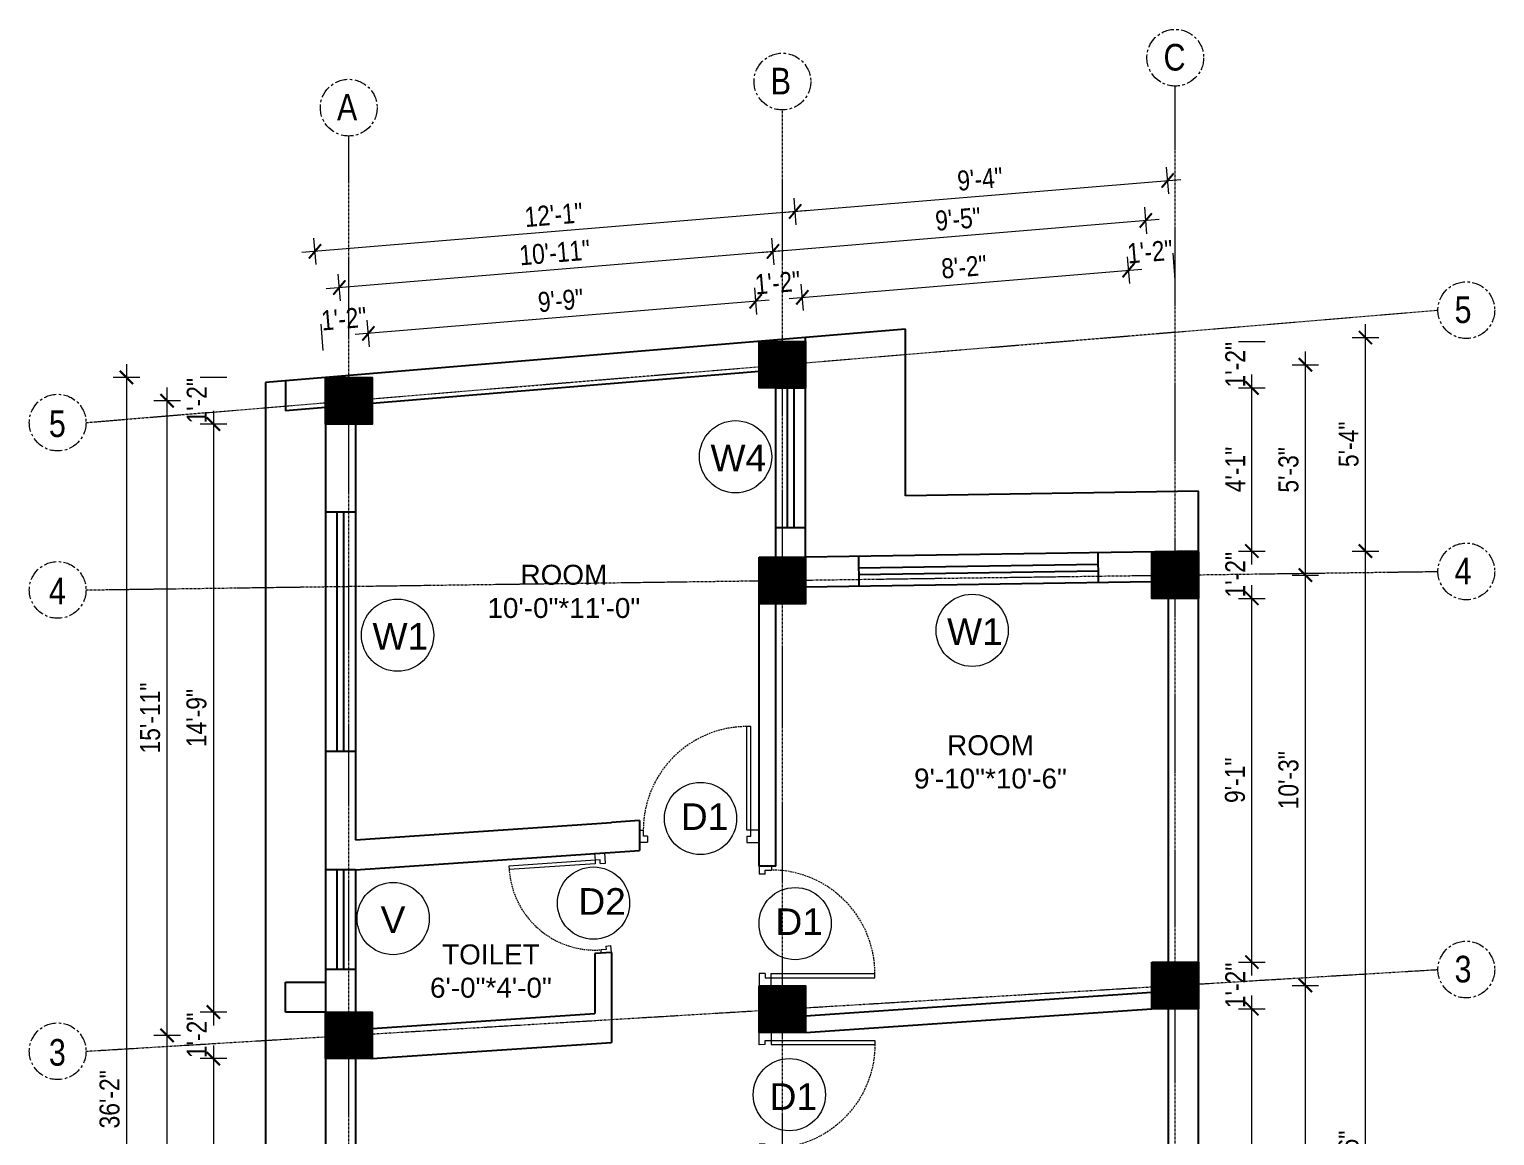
# Model space of a CAD drawing. Header units: inches. Extents: x -10117506 to -5032697, y -6529230 to -3253155.
# Drawn here: x -5049394 to -5048953.2, y -3255826 to -3255493.4 of the extents above; entities that cross this region are included whole.
import ezdxf

# ---------------------------------------------------------------- set-up
doc = ezdxf.new("R2010")
doc.units = ezdxf.units.IN
doc.header["$LTSCALE"] = 2
doc.header["$MEASUREMENT"] = 0
doc.header["$PDMODE"] = 34
doc.linetypes.add('CENTER', pattern=[2, 1.25, -0.25, 0.25, -0.25])
doc.linetypes.add('HIDDEN', pattern=[0.375, 0.25, -0.125])
doc.layers.get('0').update_dxf_attribs({"linetype": 'CONTINUOUS'})
doc.layers.get('DEFPOINTS').update_dxf_attribs({"color": 141, "linetype": 'CONTINUOUS'})
doc.layers.add('A-Hatch', color=7, linetype='CONTINUOUS')
for name, color, linetype, lineweight in [('Annotate-Lite.w', 177, 'CONTINUOUS', 9), ('Annotations-Bold.w', 177, 'CONTINUOUS', 13), ('DIM 1-100', 4, 'CONTINUOUS', 13), ('Door-Window.w', 4, 'CONTINUOUS', 15), ('TEXT', 181, 'CONTINUOUS', 25)]:
    doc.layers.add(name, color=color, linetype=linetype, lineweight=lineweight)
doc.styles.add('ARAIL', font='ARIALN.TTF')
doc.styles.add('arial.', font='arial.ttf')
doc.styles.add('gaurav', font='arial.ttf')
doc.styles.get("Standard").update_dxf_attribs({"font": 'ARIALN.TTF'})
doc.dimstyles.new('1 by 96', dxfattribs={"dimtxt": 6, "dimasz": 4, "dimexe": 4, "dimexo": 4, "dimgap": 2, "dimtad": 1, "dimdec": 0, "dimzin": 0, "dimdsep": 46, "dimlunit": 4, "dimtxsty": 'Standard', "dimblk": 'ARCHTICK', "dimcen": 0, "dimdle": 4, "dimadec": 0, "dimazin": 0, "dimtfac": 1, "dimtdec": 0, "dimtix": 1, "dimtofl": 0, "dimtmove": 1, "dimatfit": 3, "dimldrblk": 'ARCHTICK', "dimfxl": 4, "dimfxlon": 1, "dimtolj": 1, "dimtzin": 0, "dimlwd": -1, "dimlwe": -1, "dimarcsym": 0})

# ---------------------------------------------------------------- blocks, each defined once
blk = doc.blocks.new('3-0')
at = {"ltscale": 3}
for p, q in [((11063.05, 10097.68), (11065.97, 10099.9)), ((11065.97, 10099.9), (11066.71, 10098.92)), ((11063.05, 10097.68), (11064.53, 10095.73)), ((11065.99, 10096.84), (11064.53, 10095.73)), ((11065.25, 10097.81), (11066.71, 10098.92)), ((11065.99, 10096.84), (11065.25, 10097.81)), ((11085.5, 10074.13), (11110.32, 10092.96)), ((11086.24, 10073.15), (11111.05, 10091.97)), ((11111.05, 10091.97), (11110.32, 10092.96)), ((11084.04, 10073.02), (11082.57, 10071.91)), ((11084.04, 10073.02), (11084.78, 10072.04)), ((11084.78, 10072.04), (11086.24, 10073.15)), ((11086.24, 10073.15), (11085.5, 10074.13)), ((11087.72, 10071.2), (11086.24, 10073.15)), ((11082.57, 10071.91), (11084.79, 10068.98)), ((11084.79, 10068.98), (11087.72, 10071.2))]:
    blk.add_line(p, q, dxfattribs=at)
at = {"layer": 'Door-Window.w', "color": 9, "linetype": 'HIDDEN', "lineweight": 18}
blk.add_arc((11085.5, 10074.13), 31.16, 37.1906, 127.1465, dxfattribs=at)
blk = doc.blocks.new('_ArchTick')
at = {"color": 0, "linetype": 'ByBlock', "const_width": 0.15}
blk.add_lwpolyline([(-0.5, -0.5), (0.5, 0.5)], dxfattribs=at)
blk = doc.blocks.new('*D1415')
at = {"layer": 'DEFPOINTS', "color": 0, "ltscale": 0.5, "transparency": 16777216}
for p in [(-5049308.05, -3255560.17), (-5049160.48, -3255586.08), (-5049304.9, -3255598.09)]:
    blk.add_point(p, dxfattribs=at)
at = {"layer": 'DIM 1-100', "color": 0, "ltscale": 0.5, "transparency": 16777216}
for p, q in [((-5049159.64, -3255547.84), (-5049312.04, -3255560.51)), ((-5049163.3, -3255552.16), (-5049163.96, -3255544.18)), ((-5049307.72, -3255564.16), (-5049308.38, -3255556.19))]:
    blk.add_line(p, q, dxfattribs=at)
at = {"layer": 'DIM 1-100', "color": 0, "ltscale": 0.5, "transparency": 16777216, "xscale": 4, "yscale": 4, "zscale": 4}
for p, rotation in [((-5049163.63, -3255548.17), 4.751526985374808), ((-5049308.05, -3255560.17), 184.7515269853748)]:
    blk.add_blockref('_ArchTick', p, dxfattribs=dict(at, rotation=rotation))
at = {"layer": 'DIM 1-100', "color": 0, "ltscale": 0.5, "transparency": 16777216, "insert": (-5049236.26, -3255549.18), "char_height": 6, "attachment_point": 5, "rotation": 4.7515}
blk.add_mtext('\\A1;12\'-1"', dxfattribs=at)
blk = doc.blocks.new('*D1416')
at = {"layer": 'DEFPOINTS', "color": 0, "ltscale": 0.5, "transparency": 16777216}
for p in [(-5049161.48, -3255574), (-5049174.48, -3255587.24), (-5049160.48, -3255586.08)]:
    blk.add_point(p, dxfattribs=at)
at = {"layer": 'DIM 1-100', "color": 0, "ltscale": 0.5, "transparency": 16777216}
for p, q in [((-5049161.15, -3255577.99), (-5049161.81, -3255570.01)), ((-5049175.15, -3255579.15), (-5049175.81, -3255571.18))]:
    blk.add_line(p, q, dxfattribs=at)
at = {"layer": 'DIM 1-100', "color": 0, "ltscale": 0.5, "transparency": 16777216, "insert": (-5049168.9, -3255569.59), "char_height": 6, "attachment_point": 5, "rotation": 4.7515}
blk.add_mtext('\\A1;1\'-2"', dxfattribs=at)
blk = doc.blocks.new('*D1417')
at = {"layer": 'DEFPOINTS', "color": 0, "ltscale": 0.5, "transparency": 16777216}
for p in [(-5049292, -3255584.85), (-5049174.48, -3255587.24), (-5049290.9, -3255598.09)]:
    blk.add_point(p, dxfattribs=at)
at = {"layer": 'DIM 1-100', "color": 0, "ltscale": 0.5, "transparency": 16777216}
for p, q in [((-5049175.15, -3255579.15), (-5049175.81, -3255571.18)), ((-5049171.5, -3255574.83), (-5049295.99, -3255585.18)), ((-5049291.67, -3255588.83), (-5049292.33, -3255580.86))]:
    blk.add_line(p, q, dxfattribs=at)
at = {"layer": 'DIM 1-100', "color": 0, "ltscale": 0.5, "transparency": 16777216, "xscale": 4, "yscale": 4, "zscale": 4}
for p, rotation in [((-5049175.48, -3255575.16), 4.751526985461139), ((-5049292, -3255584.85), 184.7515269854611)]:
    blk.add_blockref('_ArchTick', p, dxfattribs=dict(at, rotation=rotation))
at = {"layer": 'DIM 1-100', "color": 0, "ltscale": 0.5, "transparency": 16777216, "insert": (-5049234.16, -3255574.96), "char_height": 6, "attachment_point": 5, "rotation": 4.7515}
blk.add_mtext('\\A1;9\'-9"', dxfattribs=at)
blk = doc.blocks.new('*D1418')
at = {"layer": 'DEFPOINTS', "color": 0, "ltscale": 0.5, "transparency": 16777216}
for p in [(-5049305.91, -3255586), (-5049304.9, -3255598.09), (-5049290.9, -3255598.09)]:
    blk.add_point(p, dxfattribs=at)
at = {"layer": 'DIM 1-100', "color": 0, "ltscale": 0.5, "transparency": 16777216}
for p, q in [((-5049305.57, -3255589.99), (-5049306.24, -3255582.02)), ((-5049291.67, -3255588.83), (-5049292.33, -3255580.86))]:
    blk.add_line(p, q, dxfattribs=at)
at = {"layer": 'DIM 1-100', "color": 0, "ltscale": 0.5, "transparency": 16777216, "insert": (-5049299.37, -3255580.43), "char_height": 6, "attachment_point": 5, "rotation": 4.7515}
blk.add_mtext('\\A1;1\'-2"', dxfattribs=at)
blk = doc.blocks.new('*D1419')
at = {"layer": 'DEFPOINTS', "color": 0, "ltscale": 0.5, "transparency": 16777216}
for p in [(-5049170.31, -3255560.2), (-5049167.48, -3255594.24), (-5049297.9, -3255605.09)]:
    blk.add_point(p, dxfattribs=at)
at = {"layer": 'DIM 1-100', "color": 0, "ltscale": 0.5, "transparency": 16777216}
for p, q in [((-5049169.98, -3255564.18), (-5049170.64, -3255556.21)), ((-5049304.72, -3255571.37), (-5049166.32, -3255559.86)), ((-5049300.4, -3255575.02), (-5049301.06, -3255567.05))]:
    blk.add_line(p, q, dxfattribs=at)
at = {"layer": 'DIM 1-100', "color": 0, "ltscale": 0.5, "transparency": 16777216, "xscale": 4, "yscale": 4, "zscale": 4}
for p, rotation in [((-5049170.31, -3255560.2), 4.751526985461142), ((-5049300.73, -3255571.04), 184.7515269854611)]:
    blk.add_blockref('_ArchTick', p, dxfattribs=dict(at, rotation=rotation))
at = {"layer": 'DIM 1-100', "color": 0, "ltscale": 0.5, "transparency": 16777216, "insert": (-5049235.94, -3255560.57), "char_height": 6, "attachment_point": 5, "rotation": 4.7515}
blk.add_mtext('\\A1;10\'-11"', dxfattribs=at)
blk = doc.blocks.new('*D1420')
at = {"layer": 'DEFPOINTS', "color": 0, "ltscale": 0.5, "transparency": 16777216}
for p in [(-5049304.9, -3255598.09), (-5049338.61, -3255612.09), (-5049304.9, -3255612.09)]:
    blk.add_point(p, dxfattribs=at)
at = {"layer": 'DIM 1-100', "color": 0, "ltscale": 0.5, "transparency": 16777216}
for p, q in [((-5049334.61, -3255598.09), (-5049342.61, -3255598.09)), ((-5049334.61, -3255612.09), (-5049342.61, -3255612.09))]:
    blk.add_line(p, q, dxfattribs=at)
at = {"layer": 'DIM 1-100', "color": 0, "ltscale": 0.5, "transparency": 16777216, "insert": (-5049343.62, -3255605.09), "char_height": 6, "attachment_point": 5, "rotation": 90}
blk.add_mtext('\\A1;1\'-2"', dxfattribs=at)
blk = doc.blocks.new('*D1421')
at = {"layer": 'DEFPOINTS', "color": 0, "ltscale": 0.5, "transparency": 16777216}
for p in [(-5049304.9, -3255612.09), (-5049338.61, -3255788.88), (-5049304.9, -3255788.88)]:
    blk.add_point(p, dxfattribs=at)
at = {"layer": 'DIM 1-100', "color": 0, "ltscale": 0.5, "transparency": 16777216}
for p, q in [((-5049338.61, -3255608.09), (-5049338.61, -3255792.88)), ((-5049334.61, -3255612.09), (-5049342.61, -3255612.09)), ((-5049334.61, -3255788.88), (-5049342.61, -3255788.88))]:
    blk.add_line(p, q, dxfattribs=at)
at = {"layer": 'DIM 1-100', "color": 0, "ltscale": 0.5, "transparency": 16777216, "xscale": 4, "yscale": 4, "zscale": 4}
for p, rotation in [((-5049338.61, -3255612.09), 90), ((-5049338.61, -3255788.88), 270)]:
    blk.add_blockref('_ArchTick', p, dxfattribs=dict(at, rotation=rotation))
at = {"layer": 'DIM 1-100', "color": 0, "ltscale": 0.5, "transparency": 16777216, "insert": (-5049343.67, -3255700.48), "char_height": 6, "attachment_point": 5, "rotation": 90}
blk.add_mtext('\\A1;14\'-9"', dxfattribs=at)
blk = doc.blocks.new('*D1422')
at = {"layer": 'DEFPOINTS', "color": 0, "ltscale": 0.5, "transparency": 16777216}
for p in [(-5049304.9, -3255788.88), (-5049338.61, -3255802.88), (-5049304.9, -3255802.88)]:
    blk.add_point(p, dxfattribs=at)
at = {"layer": 'DIM 1-100', "color": 0, "ltscale": 0.5, "transparency": 16777216}
for p, q in [((-5049334.61, -3255788.88), (-5049342.61, -3255788.88)), ((-5049334.61, -3255802.88), (-5049342.61, -3255802.88))]:
    blk.add_line(p, q, dxfattribs=at)
at = {"layer": 'DIM 1-100', "color": 0, "ltscale": 0.5, "transparency": 16777216, "insert": (-5049343.62, -3255795.88), "char_height": 6, "attachment_point": 5, "rotation": 90}
blk.add_mtext('\\A1;1\'-2"', dxfattribs=at)
blk = doc.blocks.new('*D1423')
at = {"layer": 'DEFPOINTS', "color": 0, "ltscale": 0.5, "transparency": 16777216}
for p in [(-5049304.9, -3255802.88), (-5049338.61, -3255924.12), (-5049304.9, -3255924.12)]:
    blk.add_point(p, dxfattribs=at)
at = {"layer": 'DIM 1-100', "color": 0, "ltscale": 0.5, "transparency": 16777216}
for p, q in [((-5049338.61, -3255798.88), (-5049338.61, -3255928.12)), ((-5049334.61, -3255802.88), (-5049342.61, -3255802.88)), ((-5049334.61, -3255924.12), (-5049342.61, -3255924.12))]:
    blk.add_line(p, q, dxfattribs=at)
at = {"layer": 'DIM 1-100', "color": 0, "ltscale": 0.5, "transparency": 16777216, "xscale": 4, "yscale": 4, "zscale": 4}
for p, rotation in [((-5049338.61, -3255802.88), 90), ((-5049338.61, -3255924.12), 270)]:
    blk.add_blockref('_ArchTick', p, dxfattribs=dict(at, rotation=rotation))
at = {"layer": 'DIM 1-100', "color": 0, "ltscale": 0.5, "transparency": 16777216, "insert": (-5049343.67, -3255863.5), "char_height": 6, "attachment_point": 5, "rotation": 90}
blk.add_mtext('\\A1;10\'-1"', dxfattribs=at)
blk = doc.blocks.new('*D1428')
at = {"layer": 'DEFPOINTS', "color": 0, "ltscale": 0.5, "transparency": 16777216}
for p in [(-5049352.54, -3255795.88), (-5049297.9, -3255795.88), (-5049297.9, -3255931.12)]:
    blk.add_point(p, dxfattribs=at)
at = {"layer": 'DIM 1-100', "color": 0, "ltscale": 0.5, "transparency": 16777216}
for p, q in [((-5049352.54, -3255935.12), (-5049352.54, -3255791.88)), ((-5049348.54, -3255795.88), (-5049356.54, -3255795.88)), ((-5049348.54, -3255931.12), (-5049356.54, -3255931.12))]:
    blk.add_line(p, q, dxfattribs=at)
at = {"layer": 'DIM 1-100', "color": 0, "ltscale": 0.5, "transparency": 16777216, "xscale": 4, "yscale": 4, "zscale": 4}
for p, rotation in [((-5049352.54, -3255795.88), 90), ((-5049352.54, -3255931.12), 270)]:
    blk.add_blockref('_ArchTick', p, dxfattribs=dict(at, rotation=rotation))
at = {"layer": 'DIM 1-100', "color": 0, "ltscale": 0.5, "transparency": 16777216, "insert": (-5049357.6, -3255863.5), "char_height": 6, "attachment_point": 5, "rotation": 90}
blk.add_mtext('\\A1;11\'-3"', dxfattribs=at)
blk = doc.blocks.new('*D1429')
at = {"layer": 'DEFPOINTS', "color": 0, "ltscale": 0.5, "transparency": 16777216}
for p in [(-5049352.54, -3255605.09), (-5049297.9, -3255605.09), (-5049297.9, -3255795.88)]:
    blk.add_point(p, dxfattribs=at)
at = {"layer": 'DIM 1-100', "color": 0, "ltscale": 0.5, "transparency": 16777216}
for p, q in [((-5049348.54, -3255605.09), (-5049356.54, -3255605.09)), ((-5049352.54, -3255799.88), (-5049352.54, -3255601.09)), ((-5049348.54, -3255795.88), (-5049356.54, -3255795.88))]:
    blk.add_line(p, q, dxfattribs=at)
at = {"layer": 'DIM 1-100', "color": 0, "ltscale": 0.5, "transparency": 16777216, "xscale": 4, "yscale": 4, "zscale": 4}
for p, rotation in [((-5049352.54, -3255605.09), 90), ((-5049352.54, -3255795.88), 270)]:
    blk.add_blockref('_ArchTick', p, dxfattribs=dict(at, rotation=rotation))
at = {"layer": 'DIM 1-100', "color": 0, "ltscale": 0.5, "transparency": 16777216, "insert": (-5049357.6, -3255700.48), "char_height": 6, "attachment_point": 5, "rotation": 90}
blk.add_mtext('\\A1;15\'-11"', dxfattribs=at)
blk = doc.blocks.new('*D1430')
at = {"layer": 'DEFPOINTS', "color": 0, "ltscale": 0.5, "transparency": 16777216}
for p in [(-5049304.9, -3255598.09), (-5049364.75, -3256032.14), (-5049304.9, -3256032.14)]:
    blk.add_point(p, dxfattribs=at)
at = {"layer": 'DIM 1-100', "color": 0, "ltscale": 0.5, "transparency": 16777216}
for p, q in [((-5049364.75, -3255594.09), (-5049364.75, -3256036.14)), ((-5049360.75, -3255598.09), (-5049368.75, -3255598.09)), ((-5049360.75, -3256032.14), (-5049368.75, -3256032.14))]:
    blk.add_line(p, q, dxfattribs=at)
at = {"layer": 'DIM 1-100', "color": 0, "ltscale": 0.5, "transparency": 16777216, "xscale": 4, "yscale": 4, "zscale": 4}
for p, rotation in [((-5049364.75, -3255598.09), 90), ((-5049364.75, -3256032.14), 270)]:
    blk.add_blockref('_ArchTick', p, dxfattribs=dict(at, rotation=rotation))
at = {"layer": 'DIM 1-100', "color": 0, "ltscale": 0.5, "transparency": 16777216, "insert": (-5049369.81, -3255815.11), "char_height": 6, "attachment_point": 5, "rotation": 90}
blk.add_mtext('\\A1;36\'-2"', dxfattribs=at)
blk = doc.blocks.new('*D1436')
at = {"layer": 'DEFPOINTS', "color": 0, "ltscale": 0.5, "transparency": 16777216}
for p in [(-5049042.33, -3255787.86), (-5049026.27, -3255787.86), (-5049042.32, -3255909.11)]:
    blk.add_point(p, dxfattribs=at)
at = {"layer": 'DIM 1-100', "color": 0, "ltscale": 0.5, "transparency": 16777216}
for p, q in [((-5049026.27, -3255913.11), (-5049026.27, -3255783.86)), ((-5049030.27, -3255787.86), (-5049022.27, -3255787.86)), ((-5049030.27, -3255909.11), (-5049022.27, -3255909.11))]:
    blk.add_line(p, q, dxfattribs=at)
at = {"layer": 'DIM 1-100', "color": 0, "ltscale": 0.5, "transparency": 16777216, "xscale": 4, "yscale": 4, "zscale": 4}
for p, rotation in [((-5049026.27, -3255787.86), 90), ((-5049026.27, -3255909.11), 270)]:
    blk.add_blockref('_ArchTick', p, dxfattribs=dict(at, rotation=rotation))
at = {"layer": 'DIM 1-100', "color": 0, "ltscale": 0.5, "transparency": 16777216, "insert": (-5049031.33, -3255848.48), "char_height": 6, "attachment_point": 5, "rotation": 90}
blk.add_mtext('\\A1;10\'-1"', dxfattribs=at)
blk = doc.blocks.new('*D1437')
at = {"layer": 'DEFPOINTS', "color": 0, "ltscale": 0.5, "transparency": 16777216}
for p in [(-5049042.32, -3255773.86), (-5049026.27, -3255773.86), (-5049042.33, -3255787.86)]:
    blk.add_point(p, dxfattribs=at)
at = {"layer": 'DIM 1-100', "color": 0, "ltscale": 0.5, "transparency": 16777216}
for p, q in [((-5049030.27, -3255773.86), (-5049022.27, -3255773.86)), ((-5049030.27, -3255787.86), (-5049022.27, -3255787.86))]:
    blk.add_line(p, q, dxfattribs=at)
at = {"layer": 'DIM 1-100', "color": 0, "ltscale": 0.5, "transparency": 16777216, "insert": (-5049031.28, -3255780.86), "char_height": 6, "attachment_point": 5, "rotation": 90}
blk.add_mtext('\\A1;1\'-2"', dxfattribs=at)
blk = doc.blocks.new('*D1438')
at = {"layer": 'DEFPOINTS', "color": 0, "ltscale": 0.5, "transparency": 16777216}
for p in [(-5049042.32, -3255664.49), (-5049026.27, -3255664.49), (-5049042.32, -3255773.86)]:
    blk.add_point(p, dxfattribs=at)
at = {"layer": 'DIM 1-100', "color": 0, "ltscale": 0.5, "transparency": 16777216}
for p, q in [((-5049026.27, -3255777.86), (-5049026.27, -3255660.49)), ((-5049030.27, -3255664.49), (-5049022.27, -3255664.49)), ((-5049030.27, -3255773.86), (-5049022.27, -3255773.86))]:
    blk.add_line(p, q, dxfattribs=at)
at = {"layer": 'DIM 1-100', "color": 0, "ltscale": 0.5, "transparency": 16777216, "xscale": 4, "yscale": 4, "zscale": 4}
for p, rotation in [((-5049026.27, -3255664.49), 90), ((-5049026.27, -3255773.86), 270)]:
    blk.add_blockref('_ArchTick', p, dxfattribs=dict(at, rotation=rotation))
at = {"layer": 'DIM 1-100', "color": 0, "ltscale": 0.5, "transparency": 16777216, "insert": (-5049031.33, -3255719.18), "char_height": 6, "attachment_point": 5, "rotation": 90}
blk.add_mtext('\\A1;9\'-1"', dxfattribs=at)
blk = doc.blocks.new('*D1439')
at = {"layer": 'DEFPOINTS', "color": 0, "ltscale": 0.5, "transparency": 16777216}
for p in [(-5049042.54, -3255650.28), (-5049026.27, -3255650.28), (-5049042.32, -3255664.49)]:
    blk.add_point(p, dxfattribs=at)
at = {"layer": 'DIM 1-100', "color": 0, "ltscale": 0.5, "transparency": 16777216}
for p, q in [((-5049030.27, -3255650.28), (-5049022.27, -3255650.28)), ((-5049030.27, -3255664.49), (-5049022.27, -3255664.49))]:
    blk.add_line(p, q, dxfattribs=at)
at = {"layer": 'DIM 1-100', "color": 0, "ltscale": 0.5, "transparency": 16777216, "insert": (-5049031.28, -3255657.38), "char_height": 6, "attachment_point": 5, "rotation": 90}
blk.add_mtext('\\A1;1\'-2"', dxfattribs=at)
blk = doc.blocks.new('*D1440')
at = {"layer": 'DEFPOINTS', "color": 0, "ltscale": 0.5, "transparency": 16777216}
for p in [(-5049160.48, -3255601.24), (-5049026.27, -3255601.24), (-5049042.54, -3255650.28)]:
    blk.add_point(p, dxfattribs=at)
at = {"layer": 'DIM 1-100', "color": 0, "ltscale": 0.5, "transparency": 16777216}
for p, q in [((-5049026.27, -3255654.28), (-5049026.27, -3255597.24)), ((-5049030.27, -3255601.24), (-5049022.27, -3255601.24)), ((-5049030.27, -3255650.28), (-5049022.27, -3255650.28))]:
    blk.add_line(p, q, dxfattribs=at)
at = {"layer": 'DIM 1-100', "color": 0, "ltscale": 0.5, "transparency": 16777216, "xscale": 4, "yscale": 4, "zscale": 4}
for p, rotation in [((-5049026.27, -3255601.24), 90), ((-5049026.27, -3255650.28), 270)]:
    blk.add_blockref('_ArchTick', p, dxfattribs=dict(at, rotation=rotation))
at = {"layer": 'DIM 1-100', "color": 0, "ltscale": 0.5, "transparency": 16777216, "insert": (-5049031.28, -3255625.76), "char_height": 6, "attachment_point": 5, "rotation": 90}
blk.add_mtext('\\A1;4\'-1"', dxfattribs=at)
blk = doc.blocks.new('*D1441')
at = {"layer": 'DEFPOINTS', "color": 0, "ltscale": 0.5, "transparency": 16777216}
for p in [(-5049160.48, -3255587.24), (-5049026.27, -3255587.24), (-5049160.48, -3255601.24)]:
    blk.add_point(p, dxfattribs=at)
at = {"layer": 'DIM 1-100', "color": 0, "ltscale": 0.5, "transparency": 16777216}
for p, q in [((-5049030.27, -3255587.24), (-5049022.27, -3255587.24)), ((-5049030.27, -3255601.24), (-5049022.27, -3255601.24))]:
    blk.add_line(p, q, dxfattribs=at)
at = {"layer": 'DIM 1-100', "color": 0, "ltscale": 0.5, "transparency": 16777216, "insert": (-5049031.28, -3255594.24), "char_height": 6, "attachment_point": 5, "rotation": 90}
blk.add_mtext('\\A1;1\'-2"', dxfattribs=at)
blk = doc.blocks.new('*D1449')
at = {"layer": 'DEFPOINTS', "color": 0, "ltscale": 0.5, "transparency": 16777216}
for p in [(-5049049.33, -3255780.86), (-5049010.19, -3255780.86), (-5049049.32, -3255916.11)]:
    blk.add_point(p, dxfattribs=at)
at = {"layer": 'DIM 1-100', "color": 0, "ltscale": 0.5, "transparency": 16777216}
for p, q in [((-5049010.19, -3255920.11), (-5049010.19, -3255776.86)), ((-5049014.19, -3255780.86), (-5049006.19, -3255780.86)), ((-5049014.19, -3255916.11), (-5049006.19, -3255916.11))]:
    blk.add_line(p, q, dxfattribs=at)
at = {"layer": 'DIM 1-100', "color": 0, "ltscale": 0.5, "transparency": 16777216, "xscale": 4, "yscale": 4, "zscale": 4}
for p, rotation in [((-5049010.19, -3255780.86), 90), ((-5049010.19, -3255916.11), 270)]:
    blk.add_blockref('_ArchTick', p, dxfattribs=dict(at, rotation=rotation))
at = {"layer": 'DIM 1-100', "color": 0, "ltscale": 0.5, "transparency": 16777216, "insert": (-5049015.25, -3255848.48), "char_height": 6, "attachment_point": 5, "rotation": 90}
blk.add_mtext('\\A1;11\'-3"', dxfattribs=at)
blk = doc.blocks.new('*D1450')
at = {"layer": 'DEFPOINTS', "color": 0, "ltscale": 0.5, "transparency": 16777216}
for p in [(-5049049.32, -3255657.49), (-5049010.19, -3255657.49), (-5049049.33, -3255780.86)]:
    blk.add_point(p, dxfattribs=at)
at = {"layer": 'DIM 1-100', "color": 0, "ltscale": 0.5, "transparency": 16777216}
for p, q in [((-5049010.19, -3255784.86), (-5049010.19, -3255653.49)), ((-5049014.19, -3255657.49), (-5049006.19, -3255657.49)), ((-5049014.19, -3255780.86), (-5049006.19, -3255780.86))]:
    blk.add_line(p, q, dxfattribs=at)
at = {"layer": 'DIM 1-100', "color": 0, "ltscale": 0.5, "transparency": 16777216, "xscale": 4, "yscale": 4, "zscale": 4}
for p, rotation in [((-5049010.19, -3255657.49), 90), ((-5049010.19, -3255780.86), 270)]:
    blk.add_blockref('_ArchTick', p, dxfattribs=dict(at, rotation=rotation))
at = {"layer": 'DIM 1-100', "color": 0, "ltscale": 0.5, "transparency": 16777216, "insert": (-5049015.25, -3255719.18), "char_height": 6, "attachment_point": 5, "rotation": 90}
blk.add_mtext('\\A1;10\'-3"', dxfattribs=at)
blk = doc.blocks.new('*D1451')
at = {"layer": 'DEFPOINTS', "color": 0, "ltscale": 0.5, "transparency": 16777216}
for p in [(-5049167.48, -3255594.24), (-5049010.19, -3255594.24), (-5049049.32, -3255657.49)]:
    blk.add_point(p, dxfattribs=at)
at = {"layer": 'DIM 1-100', "color": 0, "ltscale": 0.5, "transparency": 16777216}
for p, q in [((-5049010.19, -3255661.49), (-5049010.19, -3255590.24)), ((-5049014.19, -3255594.24), (-5049006.19, -3255594.24)), ((-5049014.19, -3255657.49), (-5049006.19, -3255657.49))]:
    blk.add_line(p, q, dxfattribs=at)
at = {"layer": 'DIM 1-100', "color": 0, "ltscale": 0.5, "transparency": 16777216, "xscale": 4, "yscale": 4, "zscale": 4}
for p, rotation in [((-5049010.19, -3255594.24), 90), ((-5049010.19, -3255657.49), 270)]:
    blk.add_blockref('_ArchTick', p, dxfattribs=dict(at, rotation=rotation))
at = {"layer": 'DIM 1-100', "color": 0, "ltscale": 0.5, "transparency": 16777216, "insert": (-5049015.25, -3255625.87), "char_height": 6, "attachment_point": 5, "rotation": 90}
blk.add_mtext('\\A1;5\'-3"', dxfattribs=at)
blk = doc.blocks.new('*D1452')
at = {"layer": 'DEFPOINTS', "color": 0, "ltscale": 0.5, "transparency": 16777216}
for p in [(-5049042.32, -3255650.27), (-5048992.12, -3255650.27), (-5049042.32, -3256016.28)]:
    blk.add_point(p, dxfattribs=at)
at = {"layer": 'DIM 1-100', "color": 0, "ltscale": 0.5, "transparency": 16777216}
for p, q in [((-5048992.12, -3256020.28), (-5048992.12, -3255646.27)), ((-5048996.12, -3255650.27), (-5048988.12, -3255650.27)), ((-5048996.12, -3256016.28), (-5048988.12, -3256016.28))]:
    blk.add_line(p, q, dxfattribs=at)
at = {"layer": 'DIM 1-100', "color": 0, "ltscale": 0.5, "transparency": 16777216, "xscale": 4, "yscale": 4, "zscale": 4}
for p, rotation in [((-5048992.12, -3255650.27), 90), ((-5048992.12, -3256016.28), 270)]:
    blk.add_blockref('_ArchTick', p, dxfattribs=dict(at, rotation=rotation))
at = {"layer": 'DIM 1-100', "color": 0, "ltscale": 0.5, "transparency": 16777216, "insert": (-5048997.18, -3255833.27), "char_height": 6, "attachment_point": 5, "rotation": 90}
blk.add_mtext('\\A1;30\'-6"', dxfattribs=at)
blk = doc.blocks.new('*D1453')
at = {"layer": 'DEFPOINTS', "color": 0, "ltscale": 0.5, "transparency": 16777216}
for p in [(-5049160.48, -3255586.08), (-5048992.12, -3255586.08), (-5049042.32, -3255650.27)]:
    blk.add_point(p, dxfattribs=at)
at = {"layer": 'DIM 1-100', "color": 0, "ltscale": 0.5, "transparency": 16777216}
for p, q in [((-5048992.12, -3255654.27), (-5048992.12, -3255582.08)), ((-5048996.12, -3255586.08), (-5048988.12, -3255586.08)), ((-5048996.12, -3255650.27), (-5048988.12, -3255650.27))]:
    blk.add_line(p, q, dxfattribs=at)
at = {"layer": 'DIM 1-100', "color": 0, "ltscale": 0.5, "transparency": 16777216, "xscale": 4, "yscale": 4, "zscale": 4}
for p, rotation in [((-5048992.12, -3255586.08), 90), ((-5048992.12, -3255650.27), 270)]:
    blk.add_blockref('_ArchTick', p, dxfattribs=dict(at, rotation=rotation))
at = {"layer": 'DIM 1-100', "color": 0, "ltscale": 0.5, "transparency": 16777216, "insert": (-5048997.17, -3255618.18), "char_height": 6, "attachment_point": 5, "rotation": 90}
blk.add_mtext('\\A1;5\'-4"', dxfattribs=at)
blk = doc.blocks.new('*D1454')
at = {"layer": 'DEFPOINTS', "color": 0, "ltscale": 0.5, "transparency": 16777216}
for p in [(-5049063.35, -3255565.84), (-5049160.48, -3255586.08), (-5049056.32, -3255650.49)]:
    blk.add_point(p, dxfattribs=at)
at = {"layer": 'DIM 1-100', "color": 0, "ltscale": 0.5, "transparency": 16777216}
for p, q in [((-5049165.47, -3255574.33), (-5049059.37, -3255565.51)), ((-5049063.02, -3255569.83), (-5049063.68, -3255561.86)), ((-5049161.15, -3255577.99), (-5049161.81, -3255570.01))]:
    blk.add_line(p, q, dxfattribs=at)
at = {"layer": 'DIM 1-100', "color": 0, "ltscale": 0.5, "transparency": 16777216, "xscale": 4, "yscale": 4, "zscale": 4}
for p, rotation in [((-5049063.35, -3255565.84), 4.751526985461116), ((-5049161.48, -3255574), 184.7515269854611)]:
    blk.add_blockref('_ArchTick', p, dxfattribs=dict(at, rotation=rotation))
at = {"layer": 'DIM 1-100', "color": 0, "ltscale": 0.5, "transparency": 16777216, "insert": (-5049112.84, -3255564.87), "char_height": 6, "attachment_point": 5, "rotation": 4.7515}
blk.add_mtext('\\A1;8\'-2"', dxfattribs=at)
blk = doc.blocks.new('*D1455')
at = {"layer": 'DEFPOINTS', "color": 0, "ltscale": 0.5, "transparency": 16777216}
for p in [(-5049049.65, -3255564.7), (-5049056.32, -3255650.49), (-5049042.54, -3255650.28)]:
    blk.add_point(p, dxfattribs=at)
at = {"layer": 'DIM 1-100', "color": 0, "ltscale": 0.5, "transparency": 16777216}
for p, q in [((-5049049.32, -3255568.69), (-5049049.98, -3255560.72)), ((-5049063.02, -3255569.83), (-5049063.68, -3255561.86))]:
    blk.add_line(p, q, dxfattribs=at)
at = {"layer": 'DIM 1-100', "color": 0, "ltscale": 0.5, "transparency": 16777216, "insert": (-5049056.92, -3255560.28), "char_height": 6, "attachment_point": 5, "rotation": 4.7515}
blk.add_mtext('\\A1;1\'-2"', dxfattribs=at)
blk = doc.blocks.new('*D1456')
at = {"layer": 'DEFPOINTS', "color": 0, "ltscale": 0.5, "transparency": 16777216}
for p in [(-5049058.18, -3255550.88), (-5049167.48, -3255594.24), (-5049049.32, -3255657.49)]:
    blk.add_point(p, dxfattribs=at)
at = {"layer": 'DIM 1-100', "color": 0, "ltscale": 0.5, "transparency": 16777216}
for p, q in [((-5049057.85, -3255554.86), (-5049058.51, -3255546.89)), ((-5049174.29, -3255560.53), (-5049054.19, -3255550.54)), ((-5049169.98, -3255564.18), (-5049170.64, -3255556.21))]:
    blk.add_line(p, q, dxfattribs=at)
at = {"layer": 'DIM 1-100', "color": 0, "ltscale": 0.5, "transparency": 16777216, "xscale": 4, "yscale": 4, "zscale": 4}
for p, rotation in [((-5049058.18, -3255550.88), 4.751526985461116), ((-5049170.31, -3255560.2), 184.7515269854611)]:
    blk.add_blockref('_ArchTick', p, dxfattribs=dict(at, rotation=rotation))
at = {"layer": 'DIM 1-100', "color": 0, "ltscale": 0.5, "transparency": 16777216, "insert": (-5049114.66, -3255550.49), "char_height": 6, "attachment_point": 5, "rotation": 4.7515}
blk.add_mtext('\\A1;9\'-5"', dxfattribs=at)
blk = doc.blocks.new('*D1457')
at = {"layer": 'DEFPOINTS', "color": 0, "ltscale": 0.5, "transparency": 16777216}
for p in [(-5049051.59, -3255538.86), (-5049160.48, -3255586.08), (-5049042.32, -3255650.49)]:
    blk.add_point(p, dxfattribs=at)
at = {"layer": 'DIM 1-100', "color": 0, "ltscale": 0.5, "transparency": 16777216}
for p, q in [((-5049167.61, -3255548.5), (-5049047.61, -3255538.53)), ((-5049051.26, -3255542.84), (-5049051.93, -3255534.87)), ((-5049163.3, -3255552.16), (-5049163.96, -3255544.18))]:
    blk.add_line(p, q, dxfattribs=at)
at = {"layer": 'DIM 1-100', "color": 0, "ltscale": 0.5, "transparency": 16777216, "xscale": 4, "yscale": 4, "zscale": 4}
for p, rotation in [((-5049051.59, -3255538.86), 4.75152698537486), ((-5049163.63, -3255548.17), 184.7515269853749)]:
    blk.add_blockref('_ArchTick', p, dxfattribs=dict(at, rotation=rotation))
at = {"layer": 'DIM 1-100', "color": 0, "ltscale": 0.5, "transparency": 16777216, "insert": (-5049108.03, -3255538.47), "char_height": 6, "attachment_point": 5, "rotation": 4.7515}
blk.add_mtext('\\A1;9\'-4"', dxfattribs=at)

msp = doc.modelspace()

# ---------------------------------------------------------------- hatches: boundary and pattern name
at = {"layer": 'A-Hatch', "ltscale": 0.5}
h = msp.add_hatch(dxfattribs=at)
h.set_pattern_fill('ANSI31', color=256)
h.set_pattern_definition([(45, (42129.23612, 2798.45225), (-0.0883883476483, 0.0883883476483), [])])
h.paths.add_polyline_path([(-5049160.48, -3255587.24), (-5049174.48, -3255587.24), (-5049174.48, -3255601.24), (-5049160.48, -3255601.24)])
h = msp.add_hatch(dxfattribs=at)
h.set_pattern_fill('ANSI31', color=256)
h.set_pattern_definition([(45, (41998.81199, 2787.61134), (-0.0883883476483, 0.0883883476483), [])])
h.paths.add_polyline_path([(-5049290.9, -3255598.09), (-5049304.9, -3255598.09), (-5049304.9, -3255612.09), (-5049290.9, -3255612.09)])
h = msp.add_hatch(dxfattribs=at)
h.set_pattern_fill('ANSI31', color=256)
h.set_pattern_definition([(45, (42129.23612, 2733.59554), (-0.0883883476483, 0.0883883476483), [])])
h.paths.add_polyline_path([(-5049160.48, -3255652.1), (-5049174.48, -3255652.1), (-5049174.48, -3255666.1), (-5049160.48, -3255666.1)])
h = msp.add_hatch(dxfattribs=at)
h.set_pattern_fill('ANSI31', color=256)
h.set_pattern_definition([(45, (42247.39746, 2735.20748), (-0.0883883476483, 0.0883883476483), [])])
h.paths.add_polyline_path([(-5049042.32, -3255650.49), (-5049056.32, -3255650.49), (-5049056.32, -3255664.49), (-5049042.32, -3255664.49)])
h = msp.add_hatch(dxfattribs=at)
h.set_pattern_fill('ANSI31', color=256)
h.set_pattern_definition([(45, (42247.38192, 2611.83644), (-0.0883883476483, 0.0883883476483), [])])
h.paths.add_polyline_path([(-5049042.33, -3255773.86), (-5049056.33, -3255773.86), (-5049056.33, -3255787.86), (-5049042.33, -3255787.86)])
h = msp.add_hatch(dxfattribs=at)
h.set_pattern_fill('ANSI31', color=256)
h.set_pattern_definition([(45, (42129.23612, 2604.69905), (-0.0883883476483, 0.0883883476483), [])])
h.paths.add_polyline_path([(-5049160.48, -3255781), (-5049174.48, -3255781), (-5049174.48, -3255795), (-5049160.48, -3255795)])
h = msp.add_hatch(dxfattribs=at)
h.set_pattern_fill('ANSI31', color=256)
h.set_pattern_definition([(45, (41998.81199, 2596.81991), (-0.0883883476483, 0.0883883476483), [])])
h.paths.add_polyline_path([(-5049290.9, -3255788.88), (-5049304.9, -3255788.88), (-5049304.9, -3255802.88), (-5049290.9, -3255802.88)])

# ---------------------------------------------------------------- linework, layer by layer
at = {"ltscale": 0.5}
for p, q in [((-5049130.48, -3255583.59), (-5049322.9, -3255599.58)), ((-5049160.48, -3255586.08), (-5049304.9, -3255598.09)), ((-5049160.48, -3255652.1), (-5049160.48, -3255586.08)), ((-5049130.48, -3255633.64), (-5049130.48, -3255583.59)), ((-5049174.48, -3255596.28), (-5049290.9, -3255605.95)), ((-5049322.9, -3255599.58), (-5049322.9, -3256051.25)), ((-5049316.9, -3255599.08), (-5049316.9, -3255608.11)), ((-5049304.9, -3255598.09), (-5049304.9, -3256032.14)), ((-5049169.48, -3255652.1), (-5049169.48, -3255601.24)), ((-5049169.48, -3255601.24), (-5049160.48, -3255601.24)), ((-5049165.98, -3255643.24), (-5049165.98, -3255601.24)), ((-5049163.98, -3255643.24), (-5049163.98, -3255601.24)), ((-5049304.9, -3255607.12), (-5049316.9, -3255608.11)), ((-5049295.9, -3255612.09), (-5049295.9, -3255737.06)), ((-5049042.32, -3255632.27), (-5049130.48, -3255633.64)), ((-5049042.32, -3255650.27), (-5049042.32, -3255632.27)), ((-5049295.9, -3255638.58), (-5049304.9, -3255638.58)), ((-5049301.4, -3255710.58), (-5049301.4, -3255638.58)), ((-5049299.4, -3255710.58), (-5049299.4, -3255638.58)), ((-5049169.48, -3255643.24), (-5049160.48, -3255643.24)), ((-5049042.32, -3255650.27), (-5049160.48, -3255652.1)), ((-5049144.39, -3255660.85), (-5049144.53, -3255651.85)), ((-5049072.4, -3255659.74), (-5049072.54, -3255650.74)), ((-5049051.32, -3255650.49), (-5049051.32, -3255650.27)), ((-5049042.32, -3256016.28), (-5049042.32, -3255650.27)), ((-5049144.48, -3255655.35), (-5049072.49, -3255654.24)), ((-5049144.45, -3255657.35), (-5049072.45, -3255656.24)), ((-5049056.32, -3255659.49), (-5049160.48, -3255661.1)), ((-5049042.18, -3255659.27), (-5049042.32, -3255659.27)), ((-5049174.48, -3255745), (-5049174.48, -3255666.1)), ((-5049169.48, -3255745), (-5049169.48, -3255666.1)), ((-5049051.32, -3255773.86), (-5049051.32, -3255664.49)), ((-5049295.9, -3255710.58), (-5049304.9, -3255710.58)), ((-5049295.9, -3255737.06), (-5049218.9, -3255731.85)), ((-5049210.48, -3255731.28), (-5049218.9, -3255731.85)), ((-5049210.48, -3255731.28), (-5049210.48, -3255740.3)), ((-5049295.9, -3255746.09), (-5049210.48, -3255740.3)), ((-5049295.9, -3255746.09), (-5049304.9, -3255746.09)), ((-5049301.4, -3255776.09), (-5049301.4, -3255746.09)), ((-5049299.4, -3255776.09), (-5049299.4, -3255746.09)), ((-5049295.9, -3255746.09), (-5049295.9, -3255788.88)), ((-5049169.48, -3255745), (-5049174.48, -3255745)), ((-5049218.9, -3255770.94), (-5049223.9, -3255771.28)), ((-5049223.9, -3255771.28), (-5049223.9, -3255789.32)), ((-5049218.9, -3255770.94), (-5049218.9, -3255798)), ((-5049295.9, -3255776.09), (-5049304.9, -3255776.09)), ((-5049316.9, -3255788.88), (-5049316.9, -3255779.88)), ((-5049316.9, -3255779.88), (-5049304.9, -3255779.88)), ((-5049160.48, -3255789.99), (-5049056.33, -3255782.85)), ((-5049304.9, -3255788.88), (-5049316.9, -3255788.88)), ((-5049290.9, -3255793.86), (-5049223.9, -3255789.32)), ((-5049160.48, -3255795), (-5049056.33, -3255787.86)), ((-5049051.32, -3255909.11), (-5049051.32, -3255787.86)), ((-5049290.9, -3255802.88), (-5049218.9, -3255798)), ((-5049295.9, -3255802.88), (-5049295.9, -3255924.12))]:
    msp.add_line(p, q, dxfattribs=at)
for points in [[(-5049174.48, -3255587.24), (-5049160.48, -3255587.24), (-5049160.48, -3255601.24), (-5049174.48, -3255601.24)], [(-5049304.9, -3255598.09), (-5049290.9, -3255598.09), (-5049290.9, -3255612.09), (-5049304.9, -3255612.09)], [(-5049174.48, -3255652.1), (-5049160.48, -3255652.1), (-5049160.48, -3255666.1), (-5049174.48, -3255666.1)], [(-5049056.32, -3255650.49), (-5049042.32, -3255650.49), (-5049042.32, -3255664.49), (-5049056.32, -3255664.49)], [(-5049056.33, -3255773.86), (-5049042.33, -3255773.86), (-5049042.33, -3255787.86), (-5049056.33, -3255787.86)], [(-5049174.48, -3255781), (-5049160.48, -3255781), (-5049160.48, -3255795), (-5049174.48, -3255795)], [(-5049304.9, -3255788.88), (-5049290.9, -3255788.88), (-5049290.9, -3255802.88), (-5049304.9, -3255802.88)]]:
    msp.add_lwpolyline(points, close=True, dxfattribs=at)
at = {"layer": 'Annotate-Lite.w', "ltscale": 0.005}
for centre in [(-5049181.56, -3255621.92), (-5049283.21, -3255675.57), (-5049110.4, -3255674.12), (-5049192.1, -3255730.67), (-5049224.28, -3255756.12), (-5049284.53, -3255760.77), (-5049163.65, -3255762.28), (-5049165.4, -3255813.72)]:
    msp.add_circle(centre, 10.86, dxfattribs=at)
at = {"layer": 'Annotations-Bold.w', "linetype": 'CENTER', "ltscale": 0.3}
for p, q in [((-5049049.32, -3256088.7), (-5049049.32, -3255510.49)), ((-5049167.48, -3256095.87), (-5049167.48, -3255517.66)), ((-5049297.9, -3256103.72), (-5049297.9, -3255525.5)), ((-5049376.9, -3255611.65), (-5048970.32, -3255577.86)), ((-5049376.9, -3255661.96), (-5048970.32, -3255656.41)), ((-5049376.9, -3255800.65), (-5048970.32, -3255776.09))]:
    msp.add_line(p, q, dxfattribs=at)
at = {"layer": 'Annotations-Bold.w', "linetype": 'CENTER', "ltscale": 1.5}
for centre in [(-5049049.32, -3255501.95), (-5049167.48, -3255509.12), (-5049297.9, -3255516.97), (-5048961.78, -3255577.86), (-5049385.44, -3255611.65), (-5048961.78, -3255656.41), (-5049385.44, -3255661.96), (-5048961.78, -3255776.09), (-5049385.44, -3255800.65)]:
    msp.add_circle(centre, 8.53, dxfattribs=at)

# ---------------------------------------------------------------- block references
at = {"layer": 'Door-Window.w', "linetype": 'ByBlock'}
for p, xscale, yscale, zscale, rotation in [((-5047853.92, -3270651.6), 0.999791003999291, 0.9997910037636757, 0.9997910039624013, 52.80940477362314), ((-5036895.47, -3253803.89), 0.833158985154831, 0.8331589852459729, 0.8331589850765497, 146.6810628231409), ((-5064088.21, -3257101.56), 0.9997910043702506, 0.9997910037636757, 0.9997910039624012, 322.809404789754), ((-5064088.23, -3254474.44), -0.9997910043702506, 0.9997910037636757, 0.9997910039624012, 217.190595210246)]:
    msp.add_blockref('3-0', p, dxfattribs=dict(at, xscale=xscale, yscale=yscale, zscale=zscale, rotation=rotation))

# ---------------------------------------------------------------- texts
at = {"layer": 'Annotate-Lite.w', "ltscale": 0.005, "char_height": 8, "style": 'gaurav'}
for s, insert, attachment_point in [('W4', (-5049189.1, -3255618.27), 1), ('W1', (-5049117.95, -3255670.47), 1), ('W1', (-5049290.75, -3255671.92), 1), ('D1', (-5049198.02, -3255726.12), 1), ('D2', (-5049228.84, -3255751.62), 1), ('V', (-5049288.31, -3255757.12), 1), ('D1', (-5049169.57, -3255757.72), 1), ('D1', (-5049171.32, -3255818.28), 7)]:
    msp.add_mtext_dynamic_manual_height_columns(s, width=8, gutter_width=100, heights=[0], dxfattribs=dict(at, insert=insert, attachment_point=attachment_point))
at = {"layer": 'Annotations-Bold.w', "linetype": 'CENTER', "ltscale": 1.5, "char_height": 8, "attachment_point": 1, "style": 'ARAIL'}
for s, insert in [('C', (-5049052.85, -3255497.81)), ('B', (-5049171.01, -3255504.99)), ('A', (-5049301.44, -3255512.83)), ('5', (-5048965.32, -3255573.72)), ('5', (-5049388.08, -3255607.98)), ('4', (-5048965.32, -3255652.27)), ('4', (-5049388.08, -3255658.28)), ('3', (-5048965.32, -3255771.95)), ('3', (-5049388.08, -3255796.98))]:
    msp.add_mtext_dynamic_manual_height_columns(s, width=6.5393, gutter_width=100, heights=[0], dxfattribs=dict(at, insert=insert))
at = {"layer": 'TEXT', "lineweight": -2, "char_height": 6, "attachment_point": 5, "style": 'arial.'}
for s, insert in [('ROOM\\P10\'-0"*11\'-0"', (-5049233.2, -3255662.44)), ('ROOM\\P9\'-10"*10\'-6"', (-5049104.9, -3255713.7)), ('TOILET\\P6\'-0"*4\'-0"', (-5049255.14, -3255776.59))]:
    msp.add_mtext_dynamic_manual_height_columns(s, width=45.7314, gutter_width=30, heights=[0], dxfattribs=dict(at, insert=insert))

# ---------------------------------------------------------------- dimensions: what is measured, and where the dimension line sits
at = {"layer": 'DIM 1-100', "ltscale": 0.5}
for base, p1, p2, angle, picture, middle in [((-5049051.59, -3255538.86), (-5049160.48, -3255586.08), (-5049042.32, -3255650.49), 4.7515, '*D1457', (-5049108.03, -3255538.47)), ((-5049058.18, -3255550.88), (-5049167.48, -3255594.24), (-5049049.32, -3255657.49), 184.7515, '*D1456', (-5049114.66, -3255550.49)), ((-5049049.65, -3255564.7), (-5049056.32, -3255650.49), (-5049042.54, -3255650.28), 184.7515, '*D1455', (-5049056.92, -3255560.28)), ((-5049063.35, -3255565.84), (-5049160.48, -3255586.08), (-5049056.32, -3255650.49), 184.7515, '*D1454', (-5049112.84, -3255564.87)), ((-5049161.48, -3255574), (-5049174.48, -3255587.24), (-5049160.48, -3255586.08), 184.7515, '*D1416', (-5049168.9, -3255569.59)), ((-5049292, -3255584.85), (-5049174.48, -3255587.24), (-5049290.9, -3255598.09), 184.7515, '*D1417', (-5049234.16, -3255574.96)), ((-5049305.91, -3255586), (-5049290.9, -3255598.09), (-5049304.9, -3255598.09), 184.7515, '*D1418', (-5049299.37, -3255580.43)), ((-5048992.12, -3255586.08), (-5049042.32, -3255650.27), (-5049160.48, -3255586.08), 90, '*D1453', (-5048997.17, -3255618.18)), ((-5049026.27, -3255587.24), (-5049160.48, -3255601.24), (-5049160.48, -3255587.24), 90, '*D1441', (-5049031.28, -3255594.24)), ((-5049010.19, -3255594.24), (-5049049.32, -3255657.49), (-5049167.48, -3255594.24), 90, '*D1451', (-5049015.25, -3255625.87)), ((-5049364.75, -3256032.14), (-5049304.9, -3255598.09), (-5049304.9, -3256032.14), 90, '*D1430', (-5049369.81, -3255815.11)), ((-5049338.61, -3255612.09), (-5049304.9, -3255598.09), (-5049304.9, -3255612.09), 90, '*D1420', (-5049343.62, -3255605.09)), ((-5049026.27, -3255601.24), (-5049042.54, -3255650.28), (-5049160.48, -3255601.24), 90, '*D1440', (-5049031.28, -3255625.76)), ((-5049352.54, -3255605.09), (-5049297.9, -3255795.88), (-5049297.9, -3255605.09), 90, '*D1429', (-5049357.6, -3255700.48)), ((-5049338.61, -3255788.88), (-5049304.9, -3255612.09), (-5049304.9, -3255788.88), 90, '*D1421', (-5049343.67, -3255700.48)), ((-5049026.27, -3255650.28), (-5049042.32, -3255664.49), (-5049042.54, -3255650.28), 90, '*D1439', (-5049031.28, -3255657.38)), ((-5048992.12, -3255650.27), (-5049042.32, -3256016.28), (-5049042.32, -3255650.27), 90, '*D1452', (-5048997.18, -3255833.27)), ((-5049010.19, -3255657.49), (-5049049.33, -3255780.86), (-5049049.32, -3255657.49), 90, '*D1450', (-5049015.25, -3255719.18)), ((-5049026.27, -3255664.49), (-5049042.32, -3255773.86), (-5049042.32, -3255664.49), 90, '*D1438', (-5049031.33, -3255719.18)), ((-5049026.27, -3255773.86), (-5049042.33, -3255787.86), (-5049042.32, -3255773.86), 90, '*D1437', (-5049031.28, -3255780.86)), ((-5049010.19, -3255780.86), (-5049049.32, -3255916.11), (-5049049.33, -3255780.86), 90, '*D1449', (-5049015.25, -3255848.48)), ((-5049026.27, -3255787.86), (-5049042.32, -3255909.11), (-5049042.33, -3255787.86), 90, '*D1436', (-5049031.33, -3255848.48)), ((-5049338.61, -3255802.88), (-5049304.9, -3255788.88), (-5049304.9, -3255802.88), 90, '*D1422', (-5049343.62, -3255795.88)), ((-5049352.54, -3255795.88), (-5049297.9, -3255931.12), (-5049297.9, -3255795.88), 90, '*D1428', (-5049357.6, -3255863.5)), ((-5049338.61, -3255924.12), (-5049304.9, -3255802.88), (-5049304.9, -3255924.12), 90, '*D1423', (-5049343.67, -3255863.5))]:
    dim = msp.add_linear_dim(base=base, p1=p1, p2=p2, angle=angle, dimstyle='1 by 96', dxfattribs=at)
    dim.commit()
    dim.dimension.update_dxf_attribs({"geometry": picture, "text_midpoint": middle})
for p1, p2, distance, picture, middle in [((-5049160.48, -3255586.08), (-5049304.9, -3255598.09), -38.04, '*D1415', (-5049236.26, -3255549.18)), ((-5049297.9, -3255605.09), (-5049167.48, -3255594.24), 34.17, '*D1419', (-5049235.94, -3255560.57))]:
    dim = msp.add_aligned_dim(p1=p1, p2=p2, distance=distance, dimstyle='1 by 96', dxfattribs=at)
    dim.commit()
    dim.dimension.update_dxf_attribs({"geometry": picture, "text_midpoint": middle})

doc.saveas('drawing.dxf')
